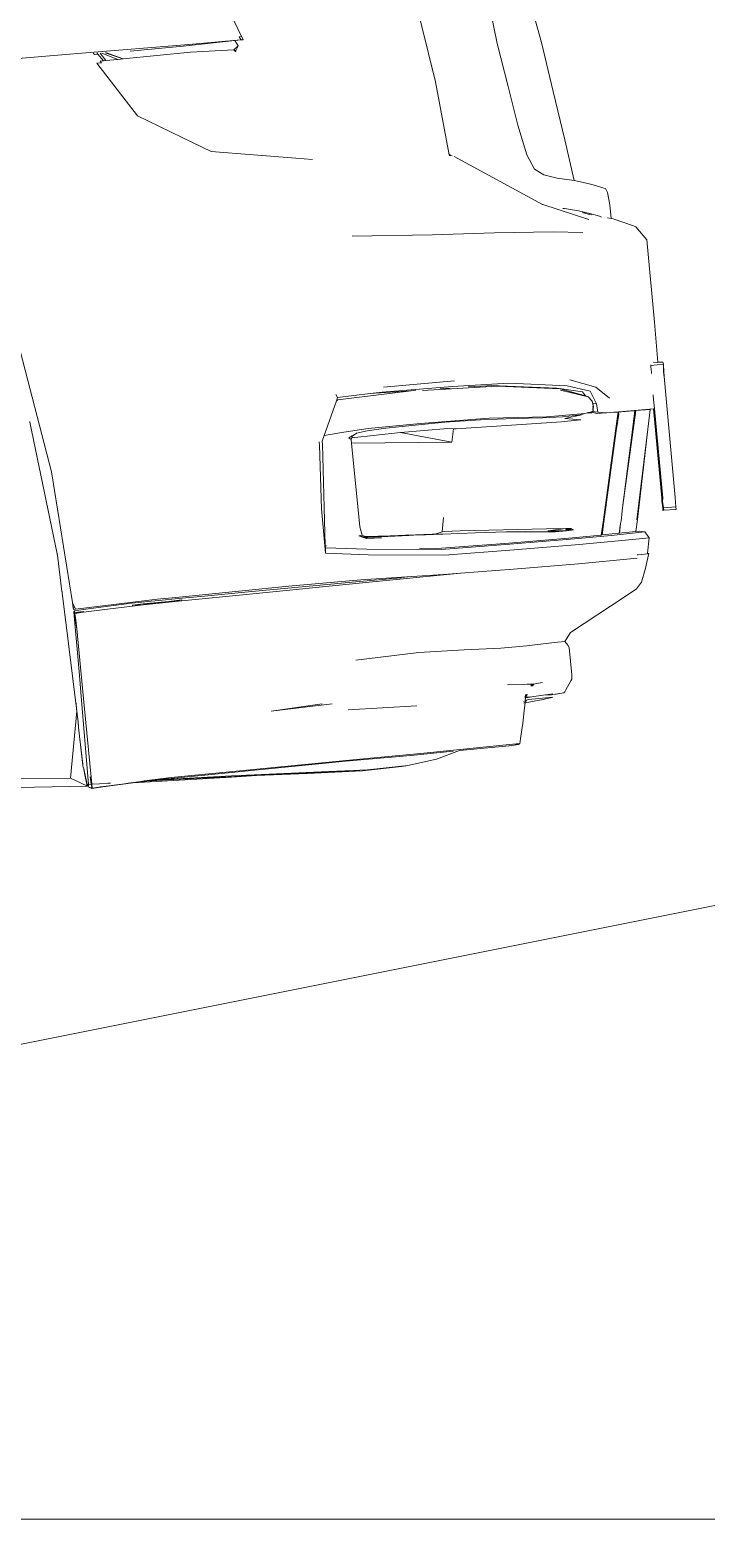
# Model space of a CAD drawing. Header units: millimetres. Extents: x 1010 to 1494, y -119 to 564.
# Drawn here: x 1394.94 to 1395.565, y 492.764 to 494.14 of the extents above; entities that cross this region are included whole.
import ezdxf

# ---------------------------------------------------------------- set-up
doc = ezdxf.new("R2010")
doc.units = ezdxf.units.MM
doc.layers.get('0').update_dxf_attribs({"lineweight": 9})
doc.layers.add('50', color=2, linetype='Continuous', lineweight=9)
doc.layers.add('Edges', color=7, linetype='Continuous', lineweight=9)

# ---------------------------------------------------------------- blocks, each defined once
blk = doc.blocks.new('chevy tahoe rs')
at = {"layer": 'Edges'}
for p, q in [((-82.693, -9.997), (-81.921, -7.825)), ((-88.392, -8.995), (-88.845, -12.091)), ((-92.41, -11.143), (-92.189, -9.91)), ((-90.846, -9.904), (-90.97, -11.035)), ((-82.741, -10.107), (-82.731, -10.079)), ((-82.668, -10.106), (-82.741, -10.107)), ((-82.731, -10.079), (-82.693, -9.997)), ((-82.693, -9.997), (-82.62, -9.997)), ((-80.96, -10.09), (-82.668, -10.106)), ((-82.668, -10.106), (-82.664, -10.096)), ((-82.668, -10.106), (-82.474, -10.109)), ((-82.664, -10.096), (-82.62, -9.997)), ((-82.562, -10.287), (-82.474, -10.109)), ((-82.474, -10.109), (-80.777, -10.128)), ((-77.469, -10.031), (-80.96, -10.09)), ((-80.777, -10.128), (-79.045, -10.121)), ((-78.272, -10.102), (-78.787, -10.347)), ((-78.223, -10.091), (-78.786, -10.347)), ((-78.612, -10.348), (-78.117, -10.093)), ((-78.226, -10.348), (-78.066, -10.091)), ((-78.141, -10.348), (-77.988, -10.115)), ((-77.988, -10.115), (-77.986, -10.112)), ((-77.988, -10.115), (-77.976, -10.113)), ((-77.986, -10.112), (-77.956, -10.066)), ((-77.975, -10.113), (-77.976, -10.115)), ((-77.976, -10.113), (-77.975, -10.113)), ((-77.975, -10.113), (-77.87, -10.114)), ((-77.84, -10.069), (-77.87, -10.114)), ((-73.044, -9.969), (-77.469, -10.031)), ((-82.474, -10.435), (-82.562, -10.287)), ((-82.404, -10.41), (-82.562, -10.287)), ((-82.473, -10.436), (-82.474, -10.435)), ((-82.463, -10.435), (-82.474, -10.435)), ((-82.463, -10.435), (-82.473, -10.436)), ((-82.464, -10.452), (-82.473, -10.436)), ((-82.443, -10.455), (-82.464, -10.452)), ((-82.454, -10.468), (-82.464, -10.452)), ((-82.462, -10.436), (-82.463, -10.435)), ((-82.46, -10.435), (-82.462, -10.436)), ((-82.443, -10.455), (-82.462, -10.436)), ((-82.46, -10.435), (-82.459, -10.436)), ((-82.423, -10.433), (-82.459, -10.436)), ((-82.425, -10.435), (-82.459, -10.436)), ((-82.459, -10.436), (-82.443, -10.455)), ((-82.454, -10.468), (-82.443, -10.455)), ((-82.443, -10.455), (-82.425, -10.435)), ((-82.425, -10.435), (-82.423, -10.433)), ((-82.423, -10.433), (-82.404, -10.41)), ((-81, -10.344), (-82.404, -10.41)), ((-78.787, -10.347), (-81, -10.344)), ((-79.076, -12.24), (-77.927, -10.407)), ((-78.786, -10.347), (-78.787, -10.347)), ((-78.612, -10.348), (-78.786, -10.347)), ((-78.226, -10.348), (-78.612, -10.348)), ((-78.206, -10.348), (-78.226, -10.348)), ((-78.141, -10.348), (-78.206, -10.348)), ((-78.042, -10.348), (-78.141, -10.348)), ((-78.042, -10.348), (-78.074, -10.406)), ((-78.074, -10.406), (-77.927, -10.407)), ((-92.63, -12.779), (-92.41, -11.143)), ((-91.184, -12.464), (-90.97, -11.035)), ((-88.845, -12.091), (-89.054, -14.493)), ((-91.184, -12.464), (-91.38, -13.759)), ((-80.767, -13.278), (-79.076, -12.24)), ((-92.851, -14.383), (-92.63, -12.779)), ((-81.347, -13.634), (-80.767, -13.278)), ((-91.576, -14.743), (-91.38, -13.759)), ((-84.071, -14.122), (-81.347, -13.634)), ((-93.025, -15.728), (-92.851, -14.383)), ((-89.098, -14.522), (-89.151, -14.534)), ((-89.098, -14.522), (-89.065, -14.479)), ((-89.054, -14.493), (-89.098, -14.522)), ((-89.054, -14.493), (-89.057, -14.529)), ((-84.611, -14.212), (-84.071, -14.122)), ((-89.207, -14.566), (-91.923, -16.4)), ((-91.772, -15.237), (-91.576, -14.743)), ((-92.057, -15.446), (-92.484, -15.593)), ((-92.057, -15.446), (-91.772, -15.237)), ((-93.962, -16.067), (-93.837, -16.011)), ((-93.623, -15.927), (-93.837, -16.011)), ((-93.321, -15.82), (-93.623, -15.927)), ((-93.025, -15.728), (-93.321, -15.82)), ((-92.947, -15.704), (-93.025, -15.728)), ((-92.947, -15.704), (-92.484, -15.593)), ((-94.068, -16.221), (-94.104, -16.626)), ((-94.015, -16.087), (-94.068, -16.221)), ((-93.962, -16.067), (-94.015, -16.087)), ((-91.933, -16.406), (-93.38, -17.034)), ((-91.923, -16.4), (-91.933, -16.406)), ((-94.104, -17.079), (-94.104, -16.626)), ((-93.798, -17), (-93.73, -16.964)), ((-93.73, -16.964), (-93.428, -16.844)), ((-93.375, -16.86), (-93.484, -16.893)), ((-93.071, -16.721), (-93.428, -16.844)), ((-93.199, -16.797), (-93.375, -16.86)), ((-93.071, -16.721), (-92.626, -16.608)), ((-92.626, -16.608), (-92.572, -16.594)), ((-85.649, -16.824), (-88.263, -17.035)), ((-95.197, -17.879), (-94.873, -17.421)), ((-94.802, -17.389), (-94.873, -17.421)), ((-94.169, -17.098), (-94.802, -17.389)), ((-94.104, -17.079), (-94.169, -17.098)), ((-93.989, -17.045), (-94.104, -17.079)), ((-93.142, -17.438), (-92.182, -17.324)), ((-90.273, -17.168), (-92.182, -17.324)), ((-90.273, -17.168), (-88.263, -17.035)), ((-95.197, -17.879), (-95.176, -20.572)), ((-75.158, -23.508), (-74.476, -19.193)), ((-95.176, -20.572), (-95.163, -21.89)), ((-88.51, -21.844), (-86.184, -21.817)), ((-75.077, -26.19), (-74.609, -21.828)), ((-74.608, -21.814), (-74.609, -21.822)), ((-74.609, -21.822), (-74.609, -21.828)), ((-74.608, -21.81), (-74.608, -21.814)), ((-95.335, -21.97), (-95.321, -21.902)), ((-95.335, -21.97), (-94.92, -21.969)), ((-95.328, -22.107), (-95.335, -21.97)), ((-95.335, -21.97), (-95.327, -22.225)), ((-95.32, -22.202), (-95.328, -22.107)), ((-95.327, -22.225), (-95.327, -22.228)), ((-95.327, -22.228), (-95.319, -22.48)), ((-95.319, -21.902), (-95.321, -21.902)), ((-95.319, -22.48), (-95.32, -22.202)), ((-95.021, -21.887), (-95.319, -21.902)), ((-95.319, -21.902), (-95.163, -21.89)), ((-95.163, -21.89), (-95.148, -21.889)), ((-95.019, -21.887), (-95.021, -21.887)), ((-94.92, -21.952), (-94.92, -21.969)), ((-94.92, -21.969), (-94.918, -22.017)), ((-94.918, -22.017), (-94.919, -22.188)), ((-94.919, -22.188), (-94.917, -22.235)), ((-92.254, -22.182), (-93.066, -22.497)), ((-90.258, -22.096), (-92.145, -22.363)), ((-89.884, -22.152), (-91.914, -22.44)), ((-91.808, -22.407), (-89.938, -22.144)), ((-89.938, -22.144), (-91.772, -22.408)), ((-88.426, -22.022), (-90.258, -22.096)), ((-89.938, -22.144), (-89.923, -22.143)), ((-89.742, -22.117), (-89.923, -22.143)), ((-87.445, -22.053), (-89.884, -22.152)), ((-88.929, -22.085), (-89.742, -22.117)), ((-86.13, -21.981), (-88.426, -22.022)), ((-88.35, -22.066), (-88.134, -22.055)), ((-88.134, -22.055), (-88.019, -22.052)), ((-87.075, -22.026), (-87.228, -22.022)), ((-87.075, -22.026), (-85.732, -21.99)), ((-84.668, -22.087), (-87.075, -22.026)), ((-85.732, -21.99), (-86.13, -21.981)), ((-85.732, -21.99), (-84.665, -22.013)), ((-84.616, -22.119), (-84.668, -22.087)), ((-84.665, -22.013), (-84.616, -21.911)), ((-84.665, -22.013), (-84.616, -22.119)), ((-84.111, -23.2), (-84.616, -22.119)), ((-95.319, -22.489), (-95.319, -22.48)), ((-95.289, -26.325), (-95.319, -22.489)), ((-93.066, -22.497), (-93.483, -22.898)), ((-93.035, -23.039), (-92.877, -22.607)), ((-92.911, -22.946), (-92.787, -22.79)), ((-92.145, -22.363), (-92.877, -22.607)), ((-92.787, -22.79), (-91.914, -22.48)), ((-92.769, -22.773), (-92.787, -22.79)), ((-92.769, -22.773), (-91.914, -22.48)), ((-92.704, -22.748), (-92.769, -22.773)), ((-91.914, -22.44), (-92.704, -22.748)), ((-92.704, -22.748), (-92.621, -22.602)), ((-92.621, -22.602), (-91.808, -22.407)), ((-91.914, -22.44), (-91.772, -22.408)), ((-94.902, -22.932), (-94.902, -22.941)), ((-94.902, -22.941), (-94.902, -22.942)), ((-94.902, -22.972), (-94.902, -22.942)), ((-94.9, -23.39), (-94.902, -22.972)), ((-93.035, -23.039), (-93.057, -23.319)), ((-93.057, -23.319), (-92.884, -23.282)), ((-93.035, -23.039), (-92.918, -23.022)), ((-92.872, -23.291), (-93, -23.349)), ((-92.929, -23.095), (-92.911, -22.946)), ((-92.929, -23.131), (-92.918, -23.022)), ((-92.924, -23.083), (-92.929, -23.095)), ((-92.926, -23.096), (-92.929, -23.095)), ((-92.929, -23.095), (-92.929, -23.131)), ((-92.929, -23.131), (-92.911, -23.196)), ((-92.918, -23.022), (-92.911, -22.946)), ((-92.911, -23.196), (-92.911, -23.262)), ((-92.881, -23.197), (-92.911, -23.196)), ((-92.911, -23.262), (-92.879, -23.281)), ((-92.911, -23.262), (-92.893, -23.302)), ((-92.894, -23.301), (-92.901, -23.285)), ((-92.898, -23.138), (-92.89, -23.139)), ((-92.896, -23.129), (-92.892, -23.129)), ((-92.893, -23.302), (-92.858, -23.293)), ((-92.884, -23.282), (-92.879, -23.281)), ((-92.884, -23.282), (-92.872, -23.291)), ((-92.879, -23.281), (-92.866, -23.288)), ((-92.866, -23.288), (-92.872, -23.291)), ((-92.866, -23.288), (-92.858, -23.293)), ((-92.858, -23.311), (-92.858, -23.293)), ((-92.858, -23.293), (-92.805, -23.298)), ((-91.38, -23.3), (-89.511, -23.169)), ((-91.255, -23.329), (-90.33, -23.26)), ((-90.33, -23.26), (-89.226, -23.189)), ((-89.511, -23.169), (-87.267, -23.12)), ((-88.068, -23.155), (-89.226, -23.189)), ((-86.982, -23.151), (-88.068, -23.155)), ((-87.267, -23.12), (-85.558, -23.111)), ((-86.982, -23.151), (-86.128, -23.158)), ((-86.128, -23.158), (-85.522, -23.184)), ((-84.757, -23.153), (-85.558, -23.111)), ((-85.522, -23.184), (-85.168, -23.229)), ((-85.362, -23.207), (-85.359, -23.207)), ((-85.359, -23.207), (-85.168, -23.229)), ((-85.168, -23.229), (-85.166, -23.229)), ((-85.12, -23.253), (-85.166, -23.229)), ((-85.115, -23.254), (-85.12, -23.253)), ((-85.024, -23.302), (-85.115, -23.254)), ((-85.012, -23.303), (-85.115, -23.254)), ((-84.169, -23.2), (-84.757, -23.153)), ((-84.109, -23.204), (-84.169, -23.2)), ((-84.169, -23.2), (-84.111, -23.2)), ((-84.109, -23.204), (-84.111, -23.2)), ((-84.027, -23.379), (-84.109, -23.204)), ((-94.9, -23.39), (-94.871, -23.389)), ((-94.888, -26.311), (-94.9, -23.39)), ((-94.871, -23.389), (-94.487, -23.381)), ((-94.858, -26.311), (-94.871, -23.389)), ((-94.291, -23.387), (-94.763, -23.4)), ((-94.763, -23.4), (-94.745, -23.487)), ((-94.745, -23.487), (-94.62, -24.03)), ((-94.487, -23.381), (-93.864, -23.375)), ((-94.273, -23.463), (-94.291, -23.387)), ((-94.149, -23.999), (-94.273, -23.463)), ((-94.273, -23.463), (-94.241, -23.463)), ((-94.211, -23.385), (-94.264, -23.387)), ((-94.264, -23.387), (-94.242, -23.46)), ((-94.242, -23.46), (-94.241, -23.463)), ((-94.241, -23.463), (-94.122, -23.997)), ((-93.819, -23.378), (-94.211, -23.385)), ((-93.433, -23.368), (-93.864, -23.375)), ((-93.73, -23.378), (-93.819, -23.378)), ((-93.73, -23.378), (-93.73, -23.443)), ((-93.588, -23.974), (-93.73, -23.443)), ((-93.73, -23.443), (-93.704, -23.443)), ((-93.704, -23.443), (-93.73, -23.443)), ((-93.617, -23.841), (-93.73, -23.443)), ((-93.717, -23.378), (-93.699, -23.443)), ((-93.717, -23.378), (-93.712, -23.378)), ((-93.623, -23.376), (-93.712, -23.378)), ((-93.699, -23.443), (-93.712, -23.378)), ((-93.704, -23.443), (-93.588, -23.974)), ((-93.699, -23.443), (-93.704, -23.443)), ((-93.574, -23.974), (-93.699, -23.443)), ((-93.433, -23.368), (-93.623, -23.376)), ((-93.433, -23.368), (-93.349, -23.366)), ((-93.331, -23.363), (-93.349, -23.366)), ((-93.331, -23.363), (-93.057, -23.319)), ((-93, -23.349), (-93.331, -23.363)), ((-92.893, -23.302), (-92.823, -23.296)), ((-92.893, -23.302), (-92.858, -23.311)), ((-92.858, -23.311), (-92.85, -23.309)), ((-92.849, -23.312), (-92.858, -23.311)), ((-92.823, -23.296), (-92.853, -23.299)), ((-92.851, -23.305), (-92.847, -23.309)), ((-92.85, -23.309), (-92.847, -23.309)), ((-92.85, -23.311), (-92.843, -23.311)), ((-92.85, -23.312), (-92.84, -23.313)), ((-92.84, -23.313), (-92.849, -23.312)), ((-92.847, -23.309), (-92.805, -23.298)), ((-92.847, -23.309), (-92.843, -23.311)), ((-92.843, -23.311), (-92.827, -23.31)), ((-92.843, -23.311), (-92.84, -23.313)), ((-92.843, -23.311), (-92.828, -23.311)), ((-92.84, -23.313), (-92.816, -23.313)), ((-92.733, -23.311), (-92.816, -23.313)), ((-92.741, -23.313), (-92.816, -23.313)), ((-92.814, -23.311), (-92.733, -23.311)), ((-92.812, -23.309), (-92.751, -23.305)), ((-92.805, -23.298), (-92.762, -23.302)), ((-92.751, -23.305), (-92.762, -23.302)), ((-92.762, -23.302), (-92.732, -23.304)), ((-92.751, -23.305), (-92.732, -23.304)), ((-92.733, -23.311), (-92.751, -23.305)), ((-92.712, -23.306), (-92.733, -23.311)), ((-92.732, -23.304), (-92.712, -23.306)), ((-92.712, -23.306), (-92.626, -23.313)), ((-91.522, -23.309), (-92.626, -23.313)), ((-91.968, -23.416), (-92.573, -23.349)), ((-92.306, -23.354), (-92.573, -23.349)), ((-91.968, -23.416), (-92.484, -23.512)), ((-91.843, -23.509), (-92.484, -23.512)), ((-92.306, -23.354), (-91.896, -23.354)), ((-91.896, -23.354), (-91.255, -23.329)), ((-91.843, -23.509), (-90.383, -23.467)), ((-91.38, -23.3), (-91.522, -23.309)), ((-88.407, -23.4), (-90.383, -23.467)), ((-88.318, -23.4), (-88.407, -23.4)), ((-88.14, -23.369), (-88.318, -23.4)), ((-88.318, -23.4), (-88.229, -23.823)), ((-88.229, -23.823), (-86.591, -23.342)), ((-84.97, -23.536), (-88.229, -23.823)), ((-86.591, -23.342), (-88.14, -23.369)), ((-84.995, -23.362), (-86.591, -23.342)), ((-85.024, -23.302), (-85.012, -23.303)), ((-84.995, -23.362), (-85.024, -23.302)), ((-84.899, -23.358), (-85.024, -23.302)), ((-84.899, -23.358), (-85.012, -23.303)), ((-84.995, -23.362), (-84.97, -23.416)), ((-84.899, -23.358), (-84.97, -23.416)), ((-84.97, -23.416), (-84.97, -23.536)), ((-84.97, -26.28), (-84.97, -23.536)), ((-84.022, -23.473), (-84.027, -23.379)), ((-83.876, -25.531), (-84.022, -23.473)), ((-83.926, -23.386), (-83.932, -23.497)), ((-83.932, -23.497), (-83.792, -25.567)), ((-75.158, -23.508), (-75.412, -27.816)), ((-94.62, -24.03), (-93.979, -26.926)), ((-94.62, -24.03), (-93.997, -26.926)), ((-93.556, -26.498), (-94.149, -23.999)), ((-94.122, -23.997), (-93.556, -26.498)), ((-93.588, -23.974), (-92.902, -26.894)), ((-92.876, -26.894), (-93.574, -23.974)), ((-83.794, -26.785), (-83.876, -25.531)), ((-83.792, -25.567), (-83.778, -27.024)), ((-75.078, -26.21), (-75.077, -26.207)), ((-75.077, -26.19), (-75.077, -26.194)), ((-75.077, -26.194), (-75.077, -26.196)), ((-75.077, -26.207), (-75.077, -26.196)), ((-95.288, -26.639), (-95.289, -26.325)), ((-95.288, -26.639), (-94.886, -26.625)), ((-95.287, -26.721), (-95.288, -26.639)), ((-94.888, -26.311), (-94.874, -26.406)), ((-94.886, -26.625), (-94.874, -26.406)), ((-94.886, -26.625), (-94.886, -26.707)), ((-94.858, -26.311), (-94.857, -26.625)), ((-94.858, -26.311), (-94.844, -26.406)), ((-94.857, -26.625), (-94.844, -26.406)), ((-94.856, -26.707), (-94.857, -26.625)), ((-93.556, -26.498), (-93.463, -26.908)), ((-87.623, -26.703), (-87.712, -26.236)), ((-87.293, -26.745), (-85.954, -26.663)), ((-85.629, -26.663), (-86.537, -26.712)), ((-86.252, -26.685), (-86.431, -26.697)), ((-86.252, -26.685), (-86.224, -26.684)), ((-86.212, -26.683), (-86.224, -26.684)), ((-86.212, -26.683), (-86.211, -26.683)), ((-86.211, -26.683), (-86.191, -26.681)), ((-86.19, -26.681), (-86.191, -26.681)), ((-86.19, -26.681), (-85.135, -26.616)), ((-86.19, -26.681), (-85.954, -26.663)), ((-86.113, -26.679), (-86.111, -26.679)), ((-86.003, -26.672), (-86.111, -26.679)), ((-86.003, -26.672), (-85.988, -26.671)), ((-85.988, -26.671), (-85.985, -26.671)), ((-85.951, -26.663), (-85.954, -26.663)), ((-85.95, -26.663), (-85.951, -26.663)), ((-85.95, -26.663), (-85.116, -26.605)), ((-85.135, -26.616), (-85.95, -26.663)), ((-85.148, -26.681), (-85.647, -26.707)), ((-85.184, -26.645), (-85.629, -26.663)), ((-84.917, -26.569), (-85.184, -26.645)), ((-85.135, -26.616), (-85.184, -26.645)), ((-85.184, -26.645), (-85.064, -26.64)), ((-85.148, -26.681), (-85.184, -26.645)), ((-85.064, -26.64), (-85.148, -26.681)), ((-85.135, -26.616), (-85.116, -26.605)), ((-85.024, -26.552), (-85.116, -26.605)), ((-84.917, -26.569), (-85.064, -26.64)), ((-84.97, -26.28), (-85.024, -26.552)), ((-85.024, -26.552), (-84.917, -26.569)), ((-75.11, -27.43), (-75.079, -26.234)), ((-75.078, -26.229), (-75.079, -26.234)), ((-75.078, -26.21), (-75.078, -26.221)), ((-75.078, -26.226), (-75.078, -26.221)), ((-75.078, -26.229), (-75.078, -26.226)), ((-95.286, -26.721), (-95.287, -26.721)), ((-95.284, -26.721), (-95.286, -26.721)), ((-95.283, -26.721), (-95.284, -26.721)), ((-95.282, -26.721), (-95.283, -26.721)), ((-95.282, -26.721), (-95.279, -26.721)), ((-95.279, -26.721), (-95.278, -26.721)), ((-95.278, -26.721), (-95.272, -26.721)), ((-95.272, -26.721), (-95.27, -26.721)), ((-95.27, -26.721), (-95.269, -26.721)), ((-95.269, -26.721), (-95.266, -26.72)), ((-95.266, -26.72), (-94.886, -26.707)), ((-94.886, -26.707), (-94.856, -26.707)), ((-93.997, -26.926), (-93.904, -27.303)), ((-93.463, -26.908), (-93.439, -27.003)), ((-93.377, -27.306), (-93.439, -27.003)), ((-93.439, -27.003), (-93.363, -27.306)), ((-92.902, -26.894), (-92.786, -27.311)), ((-92.902, -26.894), (-92.808, -27.311)), ((-92.769, -27.311), (-92.876, -26.894)), ((-91.825, -27.006), (-91.896, -27.055)), ((-91.772, -27.028), (-91.896, -27.055)), ((-91.772, -27.028), (-91.896, -27.055)), ((-91.825, -27.059), (-91.896, -27.055)), ((-91.825, -27.006), (-91.647, -26.983)), ((-91.772, -27.028), (-91.825, -27.006)), ((-91.825, -27.006), (-91.772, -27.028)), ((-91.772, -27.028), (-91.825, -27.059)), ((-91.825, -27.059), (-91.772, -27.028)), ((-91.825, -27.059), (-91.665, -27.068)), ((-91.772, -27.028), (-91.647, -26.983)), ((-91.772, -27.028), (-91.647, -26.983)), ((-91.647, -27.023), (-91.772, -27.028)), ((-91.772, -27.028), (-91.647, -27.023)), ((-91.772, -27.028), (-91.665, -27.068)), ((-91.772, -27.028), (-91.665, -27.068)), ((-91.06, -27.001), (-91.665, -27.068)), ((-91.647, -27.023), (-91.665, -27.068)), ((-91.291, -27.055), (-91.665, -27.068)), ((-91.647, -26.983), (-91.024, -26.939)), ((-91.647, -27.023), (-91.647, -26.983)), ((-91.06, -27.001), (-91.647, -26.983)), ((-91.291, -27.055), (-90.597, -26.988)), ((-91.024, -26.939), (-88.211, -26.73)), ((-89.756, -26.914), (-90.597, -26.988)), ((-89.756, -26.914), (-90.33, -26.957)), ((-89.689, -26.908), (-89.756, -26.914)), ((-89.689, -26.908), (-88.709, -26.837)), ((-88.709, -26.837), (-87.641, -26.774)), ((-88.211, -26.73), (-87.694, -26.699)), ((-87.623, -26.703), (-87.694, -26.699)), ((-87.641, -26.774), (-87.434, -26.763)), ((-87.42, -26.75), (-87.623, -26.703)), ((-87.534, -27.27), (-85.135, -27.022)), ((-87.481, -26.752), (-87.42, -26.75)), ((-87.41, -26.761), (-87.434, -26.763)), ((-87.42, -26.75), (-87.293, -26.745)), ((-87.41, -26.761), (-87.354, -26.758)), ((-86.837, -27.162), (-87.401, -27.229)), ((-87.349, -26.758), (-87.354, -26.758)), ((-87.349, -26.758), (-87.338, -26.757)), ((-87.338, -26.757), (-87.179, -26.746)), ((-87.293, -26.745), (-86.969, -26.733)), ((-87.173, -26.746), (-87.179, -26.746)), ((-87.08, -26.74), (-87.173, -26.746)), ((-87.054, -26.738), (-87.08, -26.74)), ((-87.048, -26.738), (-87.054, -26.738)), ((-86.969, -26.733), (-87.048, -26.738)), ((-86.969, -26.733), (-86.939, -26.731)), ((-86.84, -26.725), (-86.939, -26.731)), ((-86.576, -26.707), (-86.84, -26.725)), ((-86.84, -26.725), (-86.537, -26.712)), ((-86.431, -26.697), (-86.576, -26.707)), ((-85.159, -27.211), (-83.778, -27.024)), ((-85.135, -27.022), (-83.79, -26.846)), ((-83.794, -26.785), (-83.836, -26.791)), ((-83.794, -26.785), (-83.79, -26.846)), ((-83.79, -26.846), (-83.778, -27.024)), ((-94.196, -27.349), (-94.325, -27.553)), ((-93.771, -27.55), (-94.325, -27.553)), ((-94.325, -27.553), (-94.217, -28.045)), ((-94.013, -27.302), (-94.196, -27.349)), ((-93.092, -27.353), (-94.196, -27.349)), ((-93.904, -27.303), (-94.013, -27.302)), ((-93.456, -27.305), (-93.904, -27.303)), ((-92.03, -27.547), (-93.771, -27.55)), ((-93.377, -27.306), (-93.456, -27.305)), ((-93.363, -27.306), (-93.377, -27.306)), ((-92.909, -27.311), (-93.363, -27.306)), ((-93.092, -27.353), (-91.892, -27.35)), ((-92.808, -27.311), (-92.909, -27.311)), ((-92.786, -27.311), (-92.808, -27.311)), ((-92.769, -27.311), (-92.786, -27.311)), ((-91.716, -27.31), (-92.769, -27.311)), ((-89.908, -27.513), (-92.03, -27.547)), ((-91.892, -27.35), (-89.785, -27.317)), ((-89.621, -27.276), (-91.716, -27.31)), ((-87.63, -27.467), (-89.908, -27.513)), ((-89.785, -27.317), (-87.534, -27.27)), ((-87.401, -27.229), (-89.621, -27.276)), ((-85.159, -27.211), (-87.63, -27.467)), ((-75.112, -27.482), (-75.135, -28.344)), ((-75.112, -27.473), (-75.111, -27.44)), ((-75.112, -27.482), (-75.112, -27.473)), ((-75.111, -27.44), (-75.11, -27.43)), ((-94.264, -28.065), (-94.217, -28.045)), ((-94.264, -28.065), (-94.211, -28.199)), ((-94.213, -28.065), (-94.264, -28.065)), ((-94.215, -28.045), (-94.217, -28.045)), ((-94.217, -28.045), (-94.213, -28.065)), ((-93.908, -28.065), (-94.213, -28.065)), ((-93.881, -28.066), (-93.908, -28.065)), ((-91.948, -28.17), (-89.818, -28.138)), ((-89.818, -28.138), (-88.087, -28.101)), ((-88.086, -28.101), (-88.087, -28.101)), ((-87.53, -28.089), (-88.086, -28.101)), ((-84.881, -28.101), (-88.086, -28.101)), ((-87.53, -28.089), (-86.503, -28.053)), ((-84.841, -27.996), (-86.503, -28.053)), ((-86.503, -28.053), (-86.156, -28.056)), ((-86.145, -28.056), (-86.156, -28.056)), ((-84.668, -28.052), (-86.145, -28.056)), ((-84.881, -28.101), (-81.178, -28.11)), ((-82.471, -27.972), (-84.841, -27.996)), ((-81.036, -28.034), (-84.668, -28.052)), ((-82.471, -27.972), (-78.781, -27.984)), ((-78.97, -28.11), (-81.178, -28.11)), ((-79.718, -28.029), (-81.036, -28.034)), ((-78.863, -28.025), (-79.718, -28.029)), ((-78.97, -28.11), (-78.97, -28.083)), ((-78.543, -28.087), (-78.97, -28.083)), ((-78.97, -28.083), (-78.543, -28.114)), ((-78.97, -28.083), (-78.543, -28.114)), ((-78.97, -28.11), (-78.543, -28.114)), ((-78.863, -28.025), (-78.222, -28.025)), ((-78.781, -27.984), (-78.172, -27.976)), ((-78.543, -28.087), (-77.706, -28.087)), ((-78.311, -28.087), (-78.543, -28.114)), ((-78.543, -28.087), (-78.543, -28.114)), ((-78.543, -28.087), (-78.543, -28.114)), ((-78.311, -28.087), (-78.543, -28.114)), ((-78.543, -28.114), (-77.706, -28.114)), ((-78.311, -28.087), (-78.329, -28.114)), ((-78.329, -28.114), (-78.311, -28.087)), ((-78.311, -28.087), (-78.08, -28.114)), ((-78.311, -28.087), (-78.08, -28.114)), ((-77.973, -28.021), (-78.222, -28.025)), ((-78.172, -27.976), (-77.818, -27.983)), ((-77.849, -28.087), (-78.08, -28.114)), ((-78.062, -28.087), (-78.08, -28.114)), ((-78.062, -28.087), (-78.08, -28.114)), ((-77.849, -28.087), (-78.08, -28.114)), ((-77.653, -28.021), (-77.973, -28.021)), ((-77.849, -28.087), (-77.706, -28.114)), ((-77.849, -28.087), (-77.849, -28.114)), ((-77.849, -28.114), (-77.849, -28.087)), ((-77.849, -28.087), (-77.706, -28.114)), ((-77.818, -27.983), (-75.497, -28.044)), ((-77.35, -28.096), (-77.706, -28.087)), ((-77.706, -28.087), (-77.706, -28.114)), ((-77.706, -28.087), (-77.706, -28.114)), ((-77.35, -28.096), (-77.706, -28.114)), ((-77.35, -28.096), (-77.706, -28.114)), ((-77.35, -28.127), (-77.706, -28.114)), ((-77.332, -28.025), (-77.653, -28.021)), ((-77.35, -28.127), (-77.35, -28.096)), ((-77.35, -28.127), (-76.531, -28.145)), ((-77.332, -28.025), (-75.739, -28.078)), ((-75.748, -28.167), (-76.531, -28.145)), ((-75.748, -28.167), (-75.748, -28.141)), ((-75.463, -28.15), (-75.748, -28.141)), ((-75.748, -28.141), (-75.463, -28.176)), ((-75.748, -28.141), (-75.463, -28.176)), ((-75.454, -28.092), (-75.739, -28.078)), ((-75.497, -28.044), (-75.478, -27.991)), ((-75.497, -28.044), (-75.426, -28.046)), ((-75.478, -27.991), (-75.416, -27.825)), ((-75.478, -27.991), (-75.426, -27.992)), ((-75.454, -28.092), (-75.463, -28.15)), ((-75.427, -28.123), (-75.463, -28.15)), ((-75.445, -28.31), (-75.463, -28.15)), ((-75.463, -28.176), (-75.463, -28.15)), ((-75.463, -28.15), (-75.454, -28.15)), ((-75.463, -28.15), (-75.463, -28.176)), ((-75.454, -28.15), (-75.454, -28.092)), ((-75.427, -28.123), (-75.454, -28.092)), ((-75.454, -28.092), (-75.427, -28.123)), ((-75.427, -28.123), (-75.454, -28.15)), ((-75.427, -28.123), (-75.427, -28.626)), ((-75.426, -28.046), (-75.412, -27.816)), ((-75.426, -27.992), (-75.416, -27.825)), ((-75.426, -27.992), (-75.426, -28.046)), ((-75.416, -27.825), (-75.412, -27.816)), ((-94.211, -28.199), (-94.086, -28.568)), ((-94.211, -28.199), (-94.086, -28.568)), ((-94.211, -28.199), (-94.086, -28.568)), ((-94.211, -28.199), (-94.086, -28.568)), ((-94.086, -28.568), (-93.926, -28.964)), ((-94.086, -28.568), (-93.926, -28.964)), ((-93.868, -28.171), (-91.948, -28.17)), ((-75.748, -28.167), (-75.463, -28.176)), ((-75.445, -28.31), (-75.472, -28.679)), ((-75.463, -28.314), (-75.472, -28.679)), ((-75.463, -28.314), (-75.463, -28.176)), ((-75.418, -29.227), (-75.427, -28.626)), ((-75.211, -31.35), (-75.135, -28.344)), ((-75.209, -31.094), (-75.135, -28.344)), ((-93.926, -28.964), (-93.748, -29.164)), ((-93.926, -28.964), (-93.748, -29.164)), ((-93.926, -28.964), (-93.748, -29.164)), ((-93.926, -28.964), (-93.748, -29.164)), ((-75.472, -28.679), (-75.472, -31.199)), ((-93.748, -29.164), (-93.321, -29.396)), ((-93.748, -29.164), (-93.321, -29.396)), ((-93.321, -29.396), (-91.469, -30.371)), ((-75.409, -30.077), (-75.418, -29.227)), ((-75.392, -31.154), (-75.409, -30.077)), ((-91.469, -30.371), (-91.255, -30.647)), ((-91.469, -30.371), (-91.255, -30.647)), ((-91.469, -30.371), (-91.255, -30.647)), ((-86.484, -30.54), (-87.962, -30.602)), ((-84.418, -30.593), (-86.484, -30.54)), ((-91.344, -30.78), (-91.38, -30.851)), ((-91.38, -31.751), (-91.38, -30.851)), ((-91.255, -30.647), (-91.344, -30.78)), ((-91.255, -30.647), (-90.917, -30.647)), ((-90.276, -30.656), (-90.917, -30.647)), ((-90.009, -30.665), (-90.276, -30.656)), ((-89.154, -30.665), (-90.009, -30.665)), ((-87.962, -30.602), (-89.154, -30.665)), ((-75.472, -31.199), (-75.463, -33.54)), ((-75.365, -33.495), (-75.392, -31.154)), ((-75.214, -31.445), (-75.217, -31.717)), ((-75.211, -31.35), (-75.214, -31.432)), ((-75.214, -31.432), (-75.214, -31.445)), ((-75.211, -31.22), (-75.212, -31.287)), ((-75.212, -31.287), (-75.212, -31.294)), ((-75.212, -31.294), (-75.211, -31.35)), ((-75.211, -31.184), (-75.21, -31.166)), ((-75.211, -31.22), (-75.211, -31.184)), ((-74.795, -33.502), (-75.211, -31.35)), ((-75.209, -31.094), (-75.21, -31.099)), ((-75.21, -31.115), (-75.21, -31.099)), ((-75.21, -31.154), (-75.21, -31.115)), ((-75.21, -31.166), (-75.21, -31.154)), ((-91.38, -31.751), (-91.362, -31.893)), ((-91.362, -31.893), (-91.327, -31.946)), ((-91.327, -31.946), (-91.131, -32.214)), ((-91.327, -31.946), (-91.131, -32.214)), ((-90.205, -31.92), (-90.401, -31.911)), ((-90.205, -31.92), (-90.116, -31.929)), ((-90.062, -31.982), (-90.116, -31.929)), ((-90.045, -31.929), (-90.116, -31.929)), ((-90.045, -31.982), (-90.116, -31.929)), ((-90.045, -31.982), (-90.116, -31.929)), ((-90.08, -31.929), (-90.045, -31.982)), ((-90.045, -31.982), (-90.08, -31.929)), ((-90.009, -31.982), (-90.062, -31.982)), ((-90.009, -31.92), (-90.045, -31.929)), ((-90.009, -31.982), (-90.045, -31.929)), ((-90.045, -31.982), (-90.045, -31.929)), ((-90.045, -31.982), (-90.045, -31.929)), ((-89.902, -31.911), (-90.009, -31.92)), ((-89.902, -31.911), (-89.261, -31.875)), ((-83.51, -31.929), (-81.516, -31.973)), ((-81.516, -31.973), (-83.19, -31.893)), ((-75.223, -32.177), (-75.219, -31.875)), ((-75.219, -31.875), (-75.218, -31.831)), ((-75.218, -31.793), (-75.217, -31.773)), ((-75.218, -31.799), (-75.218, -31.793)), ((-75.218, -31.831), (-75.218, -31.799)), ((-75.217, -31.717), (-75.217, -31.763)), ((-75.217, -31.773), (-75.217, -31.763)), ((-91.131, -32.214), (-91.095, -32.285)), ((-91.095, -32.285), (-91.06, -32.311)), ((-91.06, -32.311), (-90.775, -32.329)), ((-91.06, -32.311), (-90.81, -32.329)), ((-90.81, -32.329), (-91.06, -32.311)), ((-90.81, -32.329), (-91.06, -32.311)), ((-90.81, -32.329), (-90.775, -32.329)), ((-90.775, -32.329), (-90.81, -32.329)), ((-90.65, -32.329), (-90.775, -32.329)), ((-90.703, -32.311), (-90.387, -32.32)), ((-89.89, -32.414), (-90.694, -32.417)), ((-90.694, -32.417), (-90.368, -32.456)), ((-90.65, -32.329), (-90.387, -32.32)), ((-90.387, -32.32), (-90.08, -32.329)), ((-90.368, -32.456), (-89.77, -32.511)), ((-90.08, -32.329), (-89.884, -32.347)), ((-89.965, -32.333), (-89.862, -32.336)), ((-89.782, -32.44), (-89.89, -32.414)), ((-89.884, -32.347), (-89.795, -32.349)), ((-89.795, -32.347), (-89.884, -32.347)), ((-89.849, -32.249), (-89.867, -32.249)), ((-89.867, -32.249), (-89.831, -32.32)), ((-89.813, -32.32), (-89.849, -32.249)), ((-89.849, -32.249), (-89.813, -32.249)), ((-89.849, -32.249), (-89.795, -32.311)), ((-89.849, -32.249), (-89.831, -32.32)), ((-89.849, -32.249), (-89.831, -32.32)), ((-89.836, -32.454), (-89.777, -32.469)), ((-89.778, -32.465), (-89.836, -32.454)), ((-89.808, -32.337), (-89.831, -32.32)), ((-89.795, -32.35), (-89.831, -32.32)), ((-89.813, -32.32), (-89.831, -32.32)), ((-89.813, -32.32), (-89.831, -32.32)), ((-89.795, -32.311), (-89.813, -32.249)), ((-89.813, -32.32), (-89.795, -32.311)), ((-89.795, -32.343), (-89.813, -32.32)), ((-89.813, -32.32), (-89.795, -32.343)), ((-89.808, -32.337), (-89.795, -32.338)), ((-89.795, -32.347), (-89.808, -32.337)), ((-89.795, -32.35), (-89.799, -32.347)), ((-89.795, -32.338), (-89.795, -32.311)), ((-89.795, -32.347), (-89.795, -32.338)), ((-89.795, -32.349), (-89.795, -32.347)), ((-89.795, -32.365), (-89.795, -32.349)), ((-89.795, -32.365), (-89.782, -32.44)), ((-89.778, -32.465), (-89.782, -32.44)), ((-89.777, -32.469), (-89.778, -32.465)), ((-89.77, -32.511), (-89.777, -32.469)), ((-89.77, -32.511), (-89.742, -32.668)), ((-89.734, -32.451), (-89.742, -32.449)), ((-89.732, -32.474), (-89.742, -32.472)), ((-89.742, -32.478), (-89.731, -32.481)), ((-89.742, -32.514), (-89.728, -32.515)), ((-84.009, -32.169), (-86.252, -32.258)), ((-75.237, -33.132), (-75.223, -32.177)), ((-75.223, -32.177), (-75.233, -33.094)), ((-89.635, -33.166), (-89.742, -32.668)), ((-89.511, -33.647), (-89.635, -33.166)), ((-75.31, -33.765), (-75.244, -33.205)), ((-75.268, -33.444), (-75.301, -33.764)), ((-75.299, -33.764), (-75.268, -33.444)), ((-75.268, -33.444), (-75.244, -33.205)), ((-75.243, -33.201), (-75.244, -33.205)), ((-75.243, -33.195), (-75.242, -33.192)), ((-75.243, -33.195), (-75.243, -33.201)), ((-75.237, -33.15), (-75.242, -33.188)), ((-75.242, -33.188), (-75.242, -33.192)), ((-75.238, -33.138), (-75.237, -33.137)), ((-75.238, -33.138), (-75.237, -33.141)), ((-75.237, -33.15), (-75.238, -33.195)), ((-75.233, -33.101), (-75.237, -33.132)), ((-75.237, -33.135), (-75.237, -33.132)), ((-75.237, -33.137), (-75.237, -33.135)), ((-75.237, -33.147), (-75.237, -33.141)), ((-75.237, -33.147), (-75.237, -33.15)), ((-75.233, -33.094), (-75.233, -33.096)), ((-75.233, -33.096), (-75.233, -33.101)), ((-71.766, -33.239), (-74.795, -33.502)), ((-89.511, -33.647), (-89.475, -33.825)), ((-89.35, -33.816), (-89.475, -33.825)), ((-89.422, -33.843), (-89.475, -33.825)), ((-89.475, -33.825), (-89.439, -33.834)), ((-89.439, -33.834), (-89.475, -33.825)), ((-89.44, -33.828), (-89.439, -33.834)), ((-89.439, -33.834), (-89.319, -33.84)), ((-89.439, -33.834), (-89.404, -33.843)), ((-89.404, -33.843), (-89.439, -33.834)), ((-89.119, -33.852), (-89.422, -33.843)), ((-89.404, -33.843), (-89.422, -33.843)), ((-89.422, -33.843), (-89.404, -33.843)), ((-89.404, -33.843), (-89.119, -33.852)), ((-89.119, -33.852), (-89.404, -33.843)), ((-89.35, -33.816), (-86.217, -33.816)), ((-89.279, -33.843), (-89.119, -33.852)), ((-89.121, -33.843), (-89.119, -33.852)), ((-87.493, -33.852), (-89.119, -33.852)), ((-87.493, -33.852), (-87.527, -33.843)), ((-86.72, -34.053), (-87.493, -33.852)), ((-87.281, -33.852), (-85.896, -33.852)), ((-84.009, -33.807), (-86.217, -33.816)), ((-85.896, -33.852), (-83.76, -33.834)), ((-84.453, -34.18), (-80.27, -33.958)), ((-84.282, -34.2), (-80.27, -33.958)), ((-78.062, -33.807), (-84.009, -33.807)), ((-83.973, -33.834), (-83.76, -33.834)), ((-83.76, -33.834), (-78.062, -33.834)), ((-83.43, -34.121), (-80.27, -33.958)), ((-77.923, -33.873), (-80.332, -33.986)), ((-80.27, -33.958), (-80.017, -33.947)), ((-80.018, -33.983), (-76.801, -33.861)), ((-80.017, -33.947), (-77.862, -33.856)), ((-80.017, -33.947), (-78.115, -33.864)), ((-78.115, -33.864), (-77.862, -33.856)), ((-77.706, -33.816), (-78.062, -33.807)), ((-78.062, -33.834), (-77.706, -33.816)), ((-78.062, -33.834), (-77.706, -33.834)), ((-77.258, -33.846), (-77.923, -33.873)), ((-77.436, -33.84), (-77.862, -33.856)), ((-77.35, -33.843), (-77.706, -33.816)), ((-77.35, -33.825), (-77.706, -33.816)), ((-77.706, -33.834), (-77.706, -33.816)), ((-77.436, -33.84), (-77.706, -33.834)), ((-77.421, -33.841), (-77.436, -33.84)), ((-77.421, -33.841), (-77.35, -33.843)), ((-77.35, -33.825), (-77.191, -33.832)), ((-77.35, -33.837), (-77.191, -33.832)), ((-77.191, -33.832), (-77.35, -33.838)), ((-77.35, -33.843), (-77.258, -33.846)), ((-77.258, -33.846), (-77.242, -33.845)), ((-77.061, -33.837), (-77.242, -33.845)), ((-77.242, -33.845), (-76.801, -33.861)), ((-77.191, -33.832), (-77.173, -33.833)), ((-77.173, -33.833), (-77.061, -33.837)), ((-77.061, -33.837), (-76.656, -33.855)), ((-75.739, -33.896), (-76.801, -33.861)), ((-76.701, -33.857), (-76.695, -33.857)), ((-76.695, -33.857), (-76.656, -33.855)), ((-76.656, -33.855), (-76.654, -33.855)), ((-76.654, -33.855), (-76.648, -33.855)), ((-76.648, -33.855), (-76.532, -33.86)), ((-76.532, -33.86), (-76.531, -33.86)), ((-75.748, -33.887), (-76.531, -33.86)), ((-76.07, -33.792), (-75.986, -33.789)), ((-75.986, -33.789), (-75.984, -33.789)), ((-75.716, -33.781), (-75.984, -33.789)), ((-75.739, -33.896), (-75.748, -33.887)), ((-75.748, -33.887), (-75.463, -33.896)), ((-75.739, -33.896), (-75.454, -33.905)), ((-75.463, -33.896), (-75.739, -33.896)), ((-75.739, -33.896), (-75.463, -33.896)), ((-75.739, -33.896), (-75.463, -33.896)), ((-75.716, -33.781), (-75.463, -33.771)), ((-75.436, -33.531), (-75.463, -33.54)), ((-75.463, -33.771), (-75.463, -33.54)), ((-75.463, -33.771), (-75.447, -33.77)), ((-75.463, -33.816), (-75.463, -33.771)), ((-75.463, -33.816), (-75.45, -33.816)), ((-75.463, -33.817), (-75.463, -33.816)), ((-75.463, -33.817), (-75.45, -33.817)), ((-75.463, -33.82), (-75.463, -33.817)), ((-75.463, -33.82), (-75.45, -33.82)), ((-75.463, -33.858), (-75.463, -33.82)), ((-75.463, -33.858), (-75.452, -33.858)), ((-75.463, -33.896), (-75.463, -33.858)), ((-75.453, -33.896), (-75.463, -33.896)), ((-75.454, -33.905), (-75.463, -33.896)), ((-75.463, -33.896), (-75.453, -33.896)), ((-75.454, -33.905), (-75.453, -33.896)), ((-75.438, -33.896), (-75.454, -33.905)), ((-75.454, -33.905), (-75.436, -33.896)), ((-75.453, -33.896), (-75.452, -33.858)), ((-75.452, -33.858), (-75.45, -33.82)), ((-75.45, -33.816), (-75.447, -33.77)), ((-75.45, -33.817), (-75.45, -33.816)), ((-75.45, -33.82), (-75.45, -33.817)), ((-75.447, -33.77), (-75.436, -33.531)), ((-75.447, -33.77), (-75.358, -33.767)), ((-75.436, -33.896), (-75.438, -33.896)), ((-75.438, -33.896), (-75.436, -33.896)), ((-75.436, -33.896), (-75.356, -33.852)), ((-75.436, -33.896), (-75.356, -33.852)), ((-75.436, -33.896), (-75.429, -33.891)), ((-75.436, -33.896), (-75.428, -33.891)), ((-75.429, -33.891), (-75.436, -33.896)), ((-75.429, -33.891), (-75.356, -33.852)), ((-75.357, -33.766), (-75.365, -33.495)), ((-75.358, -33.767), (-75.357, -33.766)), ((-75.352, -33.766), (-75.357, -33.766)), ((-75.357, -33.814), (-75.357, -33.766)), ((-75.357, -33.814), (-75.315, -33.813)), ((-75.357, -33.818), (-75.357, -33.814)), ((-75.357, -33.818), (-75.316, -33.818)), ((-75.356, -33.852), (-75.357, -33.818)), ((-75.352, -33.766), (-75.31, -33.765)), ((-75.352, -33.803), (-75.332, -33.803)), ((-75.332, -33.803), (-75.316, -33.805)), ((-73.022, -33.635), (-75.316, -33.818)), ((-75.316, -33.805), (-75.314, -33.804)), ((-75.316, -33.805), (-75.314, -33.805)), ((-75.315, -33.806), (-75.316, -33.805)), ((-75.303, -33.805), (-75.315, -33.813)), ((-75.315, -33.806), (-75.314, -33.805)), ((-75.315, -33.813), (-75.315, -33.806)), ((-75.314, -33.805), (-75.312, -33.804)), ((-75.312, -33.804), (-75.3, -33.77)), ((-75.308, -33.764), (-75.31, -33.765)), ((-75.31, -33.77), (-75.31, -33.765)), ((-75.31, -33.765), (-75.309, -33.77)), ((-75.301, -33.764), (-75.308, -33.764)), ((-75.303, -33.805), (-75.3, -33.804)), ((-75.299, -33.764), (-75.301, -33.764)), ((-75.301, -33.764), (-75.3, -33.77)), ((-75.3, -33.804), (-74.797, -33.503)), ((-75.3, -33.77), (-75.299, -33.764)), ((-75.3, -33.804), (-75.295, -33.805)), ((-75.295, -33.805), (-75.292, -33.803)), ((-74.795, -33.502), (-74.797, -33.503)), ((-86.72, -34.053), (-85.769, -34.167)), ((-84.453, -34.18), (-85.769, -34.167)), ((-85.567, -34.184), (-85.769, -34.167)), ((-84.289, -34.2), (-85.567, -34.184)), ((-84.453, -34.18), (-84.289, -34.2)), ((-84.282, -34.2), (-84.289, -34.2)), ((-84.282, -34.2), (-82.494, -34.115)), ((-83.308, -34.147), (-84.282, -34.2)), ((-81.029, -34.024), (-83.308, -34.147)), ((-82.494, -34.115), (-83.308, -34.147)), ((-82.494, -34.115), (-80.836, -34.016)), ((-80.332, -33.986), (-81.029, -34.024)), ((-81.029, -34.024), (-80.836, -34.016)), ((-80.836, -34.016), (-80.018, -33.983))]:
    blk.add_line(p, q, dxfattribs=at)

msp = doc.modelspace()

# ---------------------------------------------------------------- linework, layer by layer
at = {"layer": '50'}
for p, q in [((1416.53906, 497.52435), (1394.53906, 493.12435)), ((1394.53906, 492.76435), (1416.53906, 492.76435))]:
    msp.add_line(p, q, dxfattribs=at)

# ---------------------------------------------------------------- block references
at = {"xscale": -0.02833922161548831, "yscale": 0.02833922161548831, "zscale": 0.02833922161548831, "rotation": 5.60462054554857}
msp.add_blockref('chevy tahoe rs', (1392.77544, 494.18668), dxfattribs=at)

doc.saveas('drawing.dxf')
